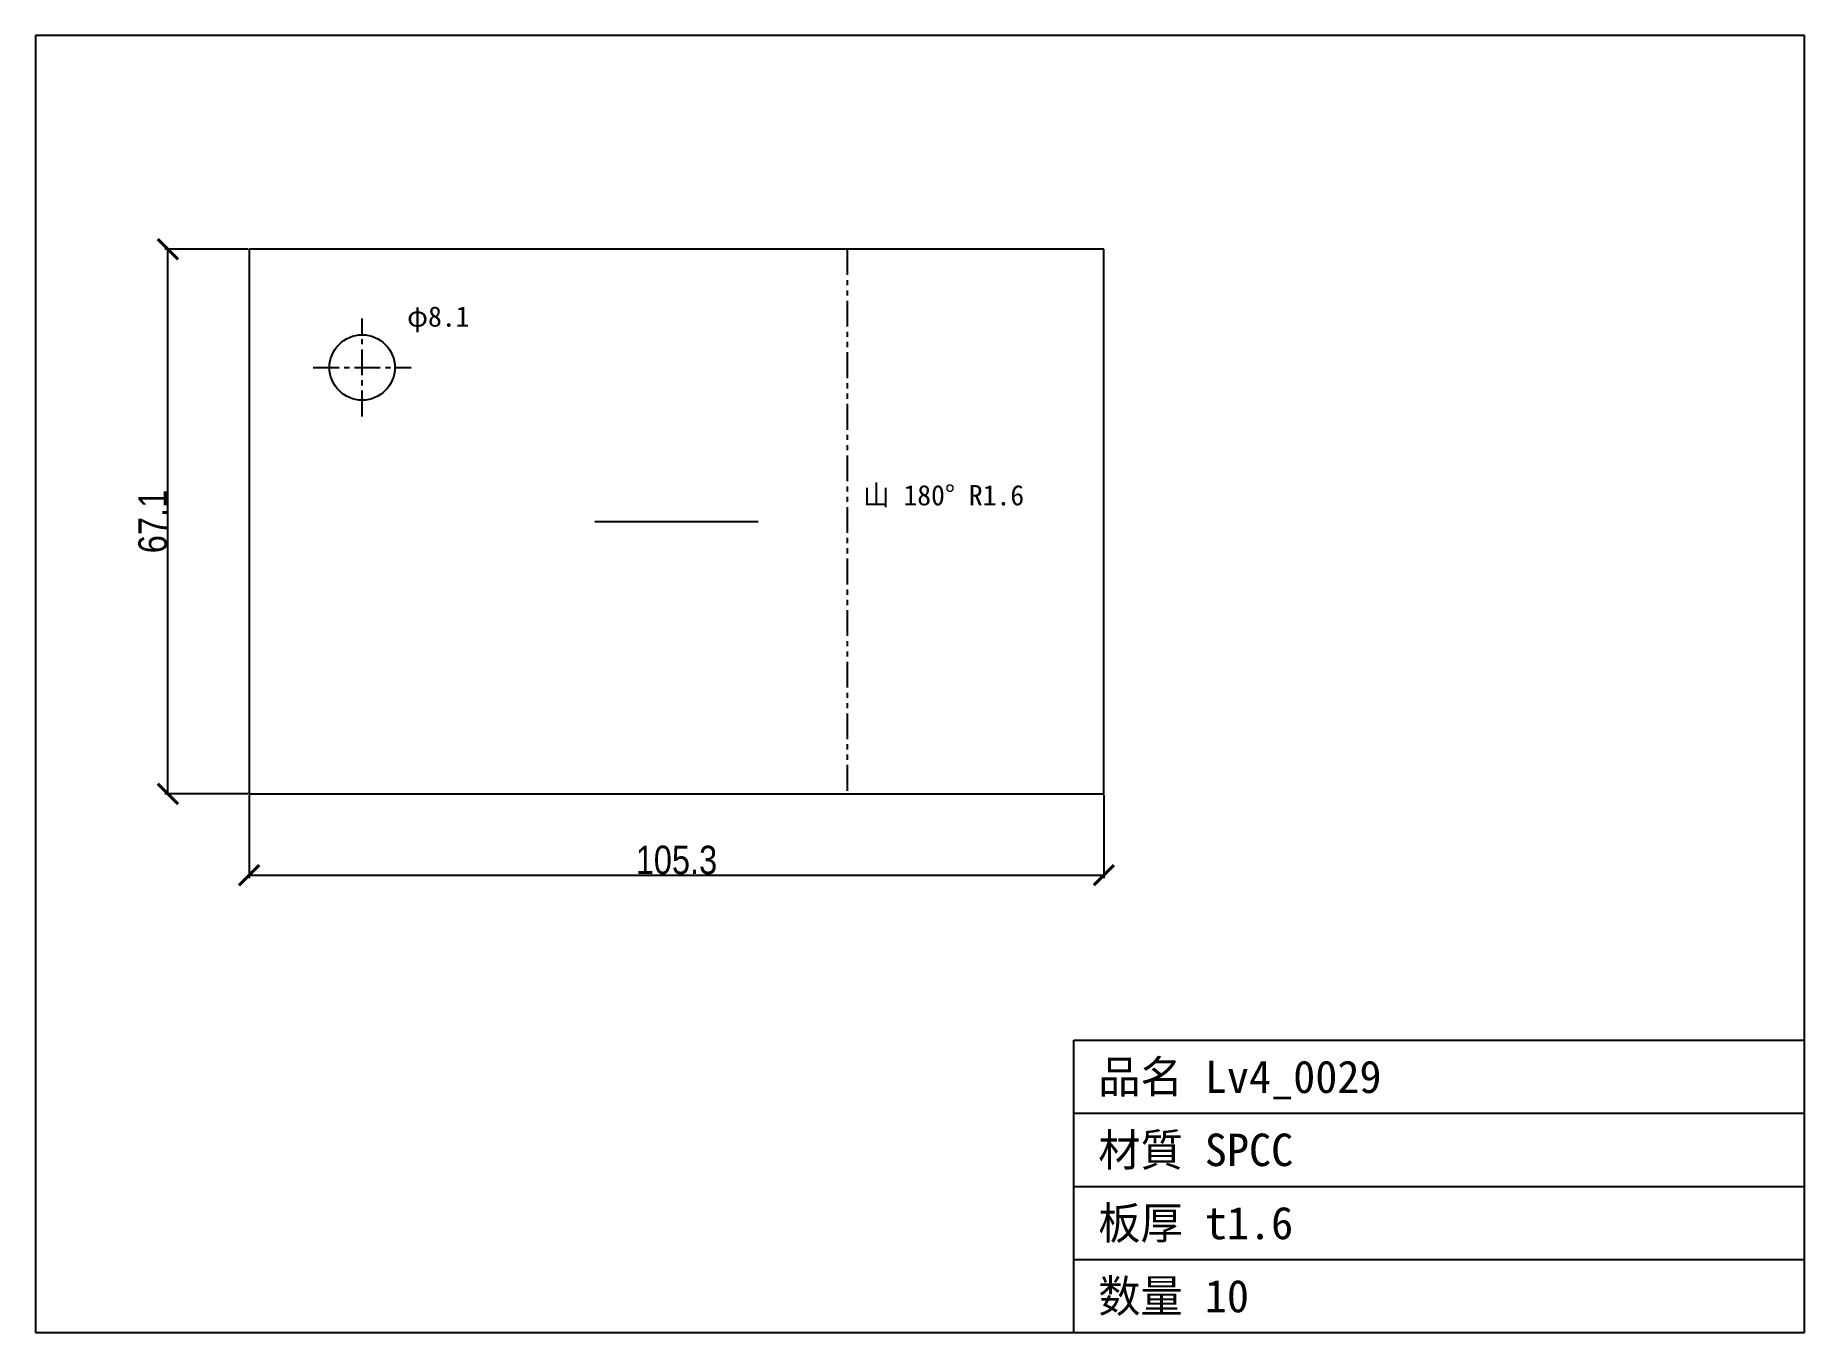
# Model space of a CAD drawing. Header units: millimetres. Extents: x -26 to 192, y -66 to 93.
import ezdxf

# ---------------------------------------------------------------- set-up
doc = ezdxf.new("R2010")
doc.units = ezdxf.units.MM
doc.linetypes.add('CENTER', pattern=[5.08, 3.175, -0.635, 0.635, -0.635])
doc.linetypes.add('PHANTOM', pattern=[6.35, 3.175, -0.635, 0.635, -0.635, 0.635, -0.635])
for name, color, linetype in [('BEND', 7, 'Continuous'), ('CENTER', 7, 'Continuous'), ('CUT', 7, 'Continuous'), ('DIM', 7, 'Continuous'), ('FRAME', 7, 'Continuous'), ('MARK', 7, 'Continuous'), ('TEXT', 7, 'Continuous')]:
    doc.layers.add(name, color=color, linetype=linetype)
doc.styles.add('OpenSansCondensed-Light', font='OpenSansCondensed-Light.ttf')
doc.dimstyles.new('EZDXF', dxfattribs={"dimtxt": 0.25, "dimasz": 0.175, "dimexe": 0.375, "dimexo": 0.125, "dimgap": 0.1, "dimtad": 1, "dimlfac": 100, "dimzin": 12, "dimdsep": 46, "dimtxsty": 'OpenSansCondensed-Light', "dimblk": 'ARCHTICK', "dimcen": 2.5, "dimazin": 3, "dimtfac": 0.5, "dimtmove": 2, "dimatfit": 3})

# ---------------------------------------------------------------- blocks, each defined once
blk = doc.blocks.new('_ARCHTICK')
at = {"color": 0, "linetype": 'BYBLOCK', "const_width": 0.15}
blk.add_lwpolyline([(-0.5, -0.5), (0.5, 0.5)], dxfattribs=at)

msp = doc.modelspace()

# ---------------------------------------------------------------- linework, layer by layer
at = {"layer": 'BEND', "color": 3, "linetype": 'PHANTOM'}
msp.add_line((73.65, 67.07), (73.65, 0), dxfattribs=at)
at = {"layer": 'CENTER', "color": 1, "linetype": 'CENTER'}
for p, q in [((13.93, 46.48), (13.93, 58.53)), ((7.91, 52.5), (19.96, 52.5))]:
    msp.add_line(p, q, dxfattribs=at)
at = {"layer": 'CUT'}
for p, q in [((0, 67.07), (0, 0)), ((105.28, 67.07), (0, 67.07)), ((105.28, 0), (105.28, 67.07)), ((0, 0), (105.28, 0))]:
    msp.add_line(p, q, dxfattribs=at)
msp.add_circle((13.93, 52.5), 4.03, dxfattribs=at)
at = {"layer": 'FRAME'}
for p, q in [((191.6, 93.39), (-26.32, 93.39)), ((-26.32, 93.39), (-26.32, -66.32)), ((191.6, -66.32), (191.6, 93.39)), ((101.6, -66.32), (101.6, -30.32)), ((101.6, -30.32), (191.6, -30.32)), ((101.6, -39.32), (191.6, -39.32)), ((101.6, -48.32), (191.6, -48.32)), ((101.6, -57.32), (191.6, -57.32)), ((-26.32, -66.32), (191.6, -66.32))]:
    msp.add_line(p, q, dxfattribs=at)
at = {"layer": 'MARK'}
msp.add_line((42.58, 33.53), (62.7, 33.53), dxfattribs=at)

# ---------------------------------------------------------------- texts
at = {"layer": 'TEXT'}
for s, height, p in [('φ8.1', 2.5, (19.46, 57.53)), ('山 180° R1.6', 2.5, (75.65, 35.53)), ('品名 Lv4_0029', 4, (104.6, -36.82)), ('材質 SPCC', 4, (104.6, -45.82)), ('板厚 t1.6', 4, (104.6, -54.82)), ('数量 10', 4, (104.6, -63.82))]:
    msp.add_text(s, height=height, dxfattribs=at).set_placement(p)

# ---------------------------------------------------------------- dimensions: what is measured, and where the dimension line sits
at = {"layer": 'DIM'}
msp.add_linear_dim(base=(-10, 0), p1=(0, 0), p2=(0, 67.07), angle=90, dimstyle='EZDXF', override={"dimtxt": 3.5, "dimasz": 2.5, "dimdec": 1, "dimlfac": 1}, dxfattribs=at).render()
msp.add_linear_dim(base=(0, -10), p1=(0, 0), p2=(105.28, 0), dimstyle='EZDXF', override={"dimtxt": 3.5, "dimasz": 2.5, "dimdec": 1, "dimlfac": 1}, dxfattribs=at).render()

doc.saveas('drawing.dxf')
